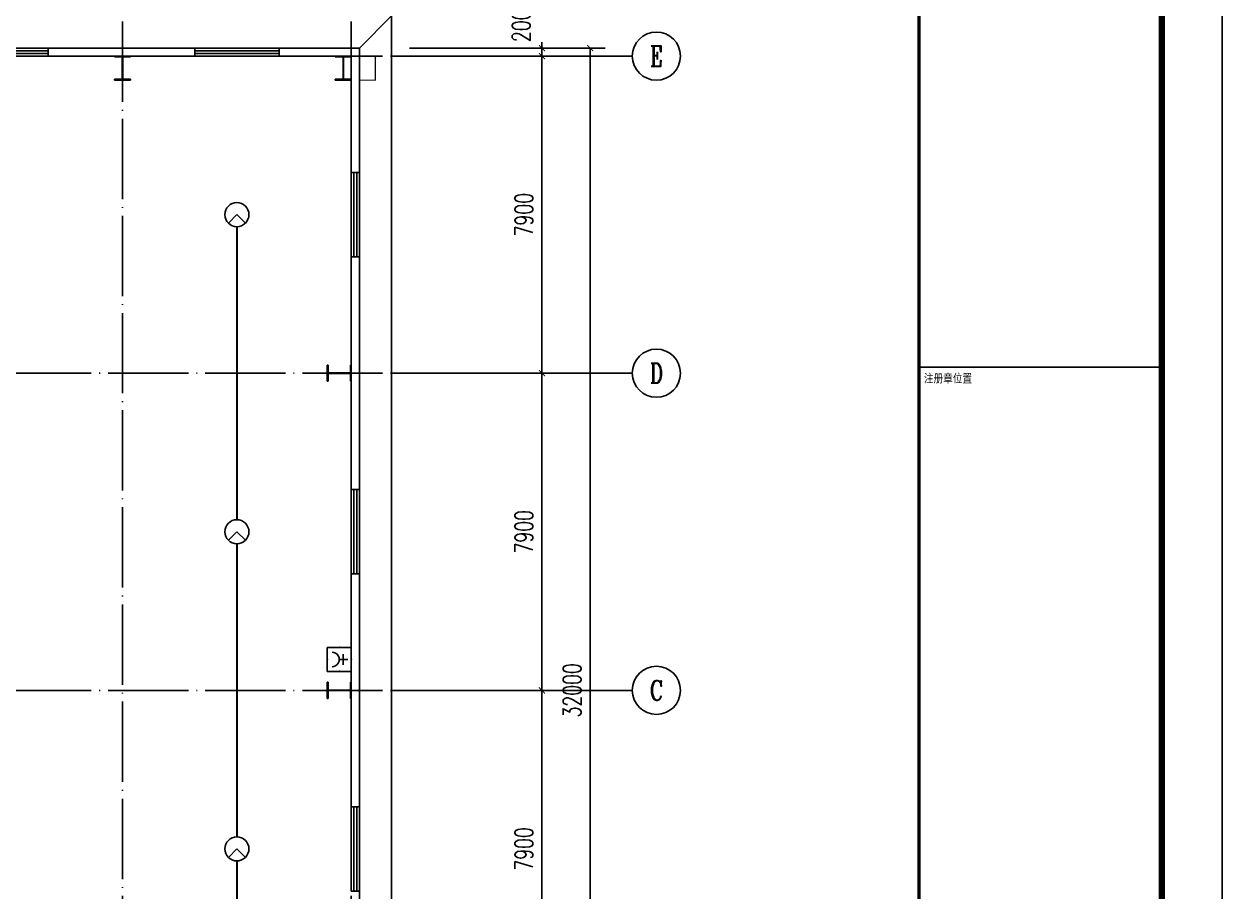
# Model space of a CAD drawing. Extents: x 1728470 to 1835391, y -157368 to 197905.
# Drawn here: x 1787930 to 1817775, y 69498 to 91098 of the extents above; entities that cross this region are included whole.
import ezdxf
from ezdxf.enums import TextEntityAlignment as Align

# ---------------------------------------------------------------- set-up
doc = ezdxf.new("R2010")
doc.units = 0
doc.header["$LTSCALE"] = 1000
doc.header["$MEASUREMENT"] = 0
doc.linetypes.add('DOTE', pattern=[2.42, 2, -0.2, 0.02, -0.2])
doc.layers.get('0').update_dxf_attribs({"linetype": 'CONTINUOUS'})
doc.layers.get('DEFPOINTS').update_dxf_attribs({"linetype": 'CONTINUOUS'})
for name, color, linetype in [('AXIS', 3, 'CONTINUOUS'), ('AXIS_TEXT', 7, 'CONTINUOUS'), ('COLUMN', 99, 'CONTINUOUS'), ('DOTE', 1, 'DOTE'), ('EQUIP-消防', 3, 'CONTINUOUS'), ('EQUIP-照明', 3, 'CONTINUOUS'), ('GROUND', 2, 'CONTINUOUS'), ('PP-PM-TK', 7, 'CONTINUOUS'), ('PUB_TEXT', 7, 'CONTINUOUS'), ('PUB_TITLE', 4, 'CONTINUOUS'), ('WALL', 9, 'CONTINUOUS'), ('WINDOW', 99, 'CONTINUOUS'), ('WIRE-照明', 1, 'CONTINUOUS')]:
    doc.layers.add(name, color=color, linetype=linetype)
doc.styles.add('_TCH_AXIS', font='COMPLEX', dxfattribs={"bigfont": 'GBCBIG'})
doc.styles.add('_TCH_LABEL', font='COMPLEX', dxfattribs={"bigfont": 'GBCBIG'})
doc.styles.add('COMPLEX', font='COMPLEX')
doc.styles.add('DIM_FONT', font='SIMPLEX', dxfattribs={"width": 0.7, "bigfont": 'GBCBIG'})
doc.styles.get("Standard").update_dxf_attribs({"font": 'gbenor.shx', "bigfont": 'gbcbig.shx'})
doc.styles.add('TQ', font='txt.shx', dxfattribs={"width": 0.8, "bigfont": 'hztxt.shx'})
doc.dimstyles.new('DIMN150', dxfattribs={"dimscale": 1.5, "dimtxt": 300, "dimasz": 100, "dimexe": 250, "dimexo": 300, "dimgap": 150, "dimtad": 1, "dimdec": 0, "dimzin": 0, "dimtxsty": 'DIM_FONT', "dimblk": 'ARCHTICK', "dimcen": 0.09, "dimclrt": 7, "dimazin": 3, "dimtfac": 1, "dimtdec": 0, "dimtix": 1, "dimtmove": 0, "dimatfit": 3, "dimtolj": 1, "dimtzin": 0})

# ---------------------------------------------------------------- blocks, each defined once
blk = doc.blocks.new('$TCHSYS$WIN2D')
for p, q in [((-0.5, 0.5), (0.5, 0.5)), ((-0.5, 0.5), (-0.5, -0.5)), ((0.5, 0.5), (0.5, -0.5)), ((0.5, 0.167), (-0.5, 0.167)), ((0.5, -0.167), (-0.5, -0.167)), ((-0.5, -0.5), (0.5, -0.5))]:
    blk.add_line(p, q)
blk = doc.blocks.new('_AXISO')
blk.add_circle((0, 0), 0.5)
at = {"layer": 'AXIS_TEXT', "style": 'COMPLEX', "width": 1.041667}
blk.add_attdef('A', text='', height=0.56, dxfattribs=at).set_placement((-0.25, -0.28), (0.25, -0.28), align=Align.FIT)
blk = doc.blocks.new('_ARCHTICK')
at = {"color": 0, "linetype": 'BYBLOCK', "const_width": 0.15}
blk.add_lwpolyline([(-0.5, -0.5), (0.5, 0.5)], dxfattribs=at)
blk = doc.blocks.new('*D60')
at = {"layer": 'AXIS', "color": 0}
for p, q in [((1798036, 88951), (1802911, 88951)), ((1802536, 56951), (1802536, 88951)), ((1798036, 56951), (1802911, 56951))]:
    blk.add_line(p, q, dxfattribs=at)
at = {"layer": 'DEFPOINTS', "color": 0}
for p in [(1797586, 88951), (1802536, 88951), (1797586, 56951)]:
    blk.add_point(p, dxfattribs=at)
at = {"layer": 'AXIS', "color": 0, "xscale": 150, "yscale": 150, "zscale": 150}
for p, rotation in [((1802536, 88951), 90), ((1802536, 56951), 270)]:
    blk.add_blockref('_ARCHTICK', p, dxfattribs=dict(at, rotation=rotation))
at = {"layer": 'AXIS', "color": 7, "insert": (1802086, 72951), "char_height": 450, "attachment_point": 5, "rotation": 90, "style": 'DIM_FONT'}
blk.add_mtext('\\A1;32000', dxfattribs=at)
blk = doc.blocks.new('*D63')
at = {"layer": 'AXIS', "color": 0}
for p, q in [((1798036, 72951), (1801711, 72951)), ((1801336, 65051), (1801336, 72951)), ((1798036, 65051), (1801711, 65051))]:
    blk.add_line(p, q, dxfattribs=at)
at = {"layer": 'DEFPOINTS', "color": 0}
for p in [(1797586, 72951), (1801336, 72951), (1797586, 65051)]:
    blk.add_point(p, dxfattribs=at)
at = {"layer": 'AXIS', "color": 0, "xscale": 150, "yscale": 150, "zscale": 150}
for p, rotation in [((1801336, 72951), 90), ((1801336, 65051), 270)]:
    blk.add_blockref('_ARCHTICK', p, dxfattribs=dict(at, rotation=rotation))
at = {"layer": 'AXIS', "color": 7, "insert": (1800886, 69001), "char_height": 450, "attachment_point": 5, "rotation": 90, "style": 'DIM_FONT'}
blk.add_mtext('\\A1;7900', dxfattribs=at)
blk = doc.blocks.new('*D64')
at = {"layer": 'AXIS', "color": 0}
for p, q in [((1798036, 80851), (1801711, 80851)), ((1801336, 72951), (1801336, 80851)), ((1798036, 72951), (1801711, 72951))]:
    blk.add_line(p, q, dxfattribs=at)
at = {"layer": 'DEFPOINTS', "color": 0}
for p in [(1797586, 80851), (1801336, 80851), (1797586, 72951)]:
    blk.add_point(p, dxfattribs=at)
at = {"layer": 'AXIS', "color": 0, "xscale": 150, "yscale": 150, "zscale": 150}
for p, rotation in [((1801336, 80851), 90), ((1801336, 72951), 270)]:
    blk.add_blockref('_ARCHTICK', p, dxfattribs=dict(at, rotation=rotation))
at = {"layer": 'AXIS', "color": 7, "insert": (1800886, 76901), "char_height": 450, "attachment_point": 5, "rotation": 90, "style": 'DIM_FONT'}
blk.add_mtext('\\A1;7900', dxfattribs=at)
blk = doc.blocks.new('*D65')
at = {"layer": 'AXIS', "color": 0}
for p, q in [((1798036, 88751), (1801711, 88751)), ((1801336, 80851), (1801336, 88751)), ((1798036, 80851), (1801711, 80851))]:
    blk.add_line(p, q, dxfattribs=at)
at = {"layer": 'DEFPOINTS', "color": 0}
for p in [(1797586, 88751), (1801336, 88751), (1797586, 80851)]:
    blk.add_point(p, dxfattribs=at)
at = {"layer": 'AXIS', "color": 0, "xscale": 150, "yscale": 150, "zscale": 150}
for p, rotation in [((1801336, 88751), 90), ((1801336, 80851), 270)]:
    blk.add_blockref('_ARCHTICK', p, dxfattribs=dict(at, rotation=rotation))
at = {"layer": 'AXIS', "color": 7, "insert": (1800886, 84801), "char_height": 450, "attachment_point": 5, "rotation": 90, "style": 'DIM_FONT'}
blk.add_mtext('\\A1;7900', dxfattribs=at)
blk = doc.blocks.new('*D66')
at = {"layer": 'AXIS', "color": 0}
for p, q in [((1798036, 88951), (1801711, 88951)), ((1801336, 88951), (1801336, 89101)), ((1801336, 88751), (1801336, 88951)), ((1798036, 88751), (1801711, 88751)), ((1801336, 88751), (1801336, 88601))]:
    blk.add_line(p, q, dxfattribs=at)
at = {"layer": 'DEFPOINTS', "color": 0}
for p in [(1797586, 88951), (1801336, 88951), (1797586, 88751)]:
    blk.add_point(p, dxfattribs=at)
at = {"layer": 'AXIS', "color": 0, "xscale": 150, "yscale": 150, "zscale": 150}
for p, rotation in [((1801336, 88951), 270), ((1801336, 88751), 90)]:
    blk.add_blockref('_ARCHTICK', p, dxfattribs=dict(at, rotation=rotation))
at = {"layer": 'AXIS', "color": 7, "insert": (1800819, 89506), "char_height": 450, "attachment_point": 5, "rotation": 90, "style": 'DIM_FONT'}
blk.add_mtext('\\A1;200', dxfattribs=at)
blk = doc.blocks.new('$EQUIP$00001176')
for q in [(-0.354, -0.354), (0.354, -0.354)]:
    blk.add_line((0, 0), q)
blk.add_circle((0, 0), 0.5)
at = {"style": '_TCH_LABEL', "flags": 9}
blk.add_attdef('A', (0, 0), '', height=0.00002, dxfattribs=at)
blk = doc.blocks.new('$EQUIP$00001712')
for p, q in [((-0.5, 1), (-0.5, 0)), ((0.5, 1), (-0.5, 1)), ((0.5, 0), (0.5, 1)), ((0, 0.5), (0, 0.15)), ((-0.5, 0), (0.5, 0)), ((-0.219, 0.331), (0.222, 0.331))]:
    blk.add_line(p, q)
blk.add_arc((0, 0.8), 0.3, 180, 0)
for p in [(0, 1), (-0.5, 0.5), (0.5, 0.5), (0, 0)]:
    blk.add_point(p)
at = {"flags": 1}
blk.add_attdef('B', text='', height=0.4, dxfattribs=at).set_placement((0.726, 0.302), align=Align.MIDDLE_CENTER)
blk = doc.blocks.new('D3323')
at = {"color": 8, "const_width": 30}
blk.add_lwpolyline([(1796786.3, 88151.1), (1797186.3, 88151.1), (1797186.3, 88751.1), (1796786.3, 88751.1)], dxfattribs=at)
at = {"layer": 'AXIS', "color": 8}
for p, q in [((1797586.3, 88751.1), (1803586.3, 88751.1)), ((1797586.3, 80851.1), (1803586.3, 80851.1)), ((1797586.3, 72951.1), (1803586.3, 72951.1))]:
    blk.add_line(p, q, dxfattribs=at)
at = {"layer": 'COLUMN', "color": 8}
for p, q in [((1791086.3, 88751.1), (1790686.3, 88751.1)), ((1790686.3, 88751.1), (1790686.3, 88729.1)), ((1790686.3, 88729.1), (1790875.3, 88729.1)), ((1790875.3, 88729.1), (1790880.3, 88724.1)), ((1790880.3, 88724.1), (1790880.3, 88178.1)), ((1790892.3, 88724.1), (1790897.3, 88729.1)), ((1790892.3, 88178.1), (1790892.3, 88724.1)), ((1790897.3, 88729.1), (1791086.3, 88729.1)), ((1791086.3, 88729.1), (1791086.3, 88751.1)), ((1796586.3, 88751.1), (1796186.3, 88751.1)), ((1796186.3, 88751.1), (1796186.3, 88729.1)), ((1796186.3, 88729.1), (1796375.3, 88729.1)), ((1796375.3, 88729.1), (1796380.3, 88724.1)), ((1796380.3, 88724.1), (1796380.3, 88178.1)), ((1796392.3, 88724.1), (1796397.3, 88729.1)), ((1796392.3, 88178.1), (1796392.3, 88724.1)), ((1796397.3, 88729.1), (1796586.3, 88729.1)), ((1796586.3, 88729.1), (1796586.3, 88751.1)), ((1790875.3, 88173.1), (1790686.3, 88173.1)), ((1790686.3, 88173.1), (1790686.3, 88151.1)), ((1790686.3, 88151.1), (1791086.3, 88151.1)), ((1790880.3, 88178.1), (1790875.3, 88173.1)), ((1790897.3, 88173.1), (1790892.3, 88178.1)), ((1791086.3, 88173.1), (1790897.3, 88173.1)), ((1791086.3, 88151.1), (1791086.3, 88173.1)), ((1796375.3, 88173.1), (1796186.3, 88173.1)), ((1796186.3, 88173.1), (1796186.3, 88151.1)), ((1796186.3, 88151.1), (1796586.3, 88151.1)), ((1796380.3, 88178.1), (1796375.3, 88173.1)), ((1796397.3, 88173.1), (1796392.3, 88178.1)), ((1796586.3, 88173.1), (1796397.3, 88173.1)), ((1796586.3, 88151.1), (1796586.3, 88173.1)), ((1796008.3, 81051.1), (1795986.3, 81051.1)), ((1795986.3, 81051.1), (1795986.3, 80651.1)), ((1796008.3, 80862.1), (1796008.3, 81051.1)), ((1796586.3, 81051.1), (1796564.3, 81051.1)), ((1796564.3, 81051.1), (1796564.3, 80862.1)), ((1796586.3, 80651.1), (1796586.3, 81051.1)), ((1795986.3, 80651.1), (1796008.3, 80651.1)), ((1796013.3, 80857.1), (1796008.3, 80862.1)), ((1796008.3, 80840.1), (1796013.3, 80845.1)), ((1796008.3, 80651.1), (1796008.3, 80840.1)), ((1796559.3, 80857.1), (1796013.3, 80857.1)), ((1796013.3, 80845.1), (1796559.3, 80845.1)), ((1796564.3, 80862.1), (1796559.3, 80857.1)), ((1796559.3, 80845.1), (1796564.3, 80840.1)), ((1796564.3, 80840.1), (1796564.3, 80651.1)), ((1796564.3, 80651.1), (1796586.3, 80651.1)), ((1796008.3, 73151.1), (1795986.3, 73151.1)), ((1795986.3, 73151.1), (1795986.3, 72751.1)), ((1796008.3, 72962.1), (1796008.3, 73151.1)), ((1796586.3, 73151.1), (1796564.3, 73151.1)), ((1796564.3, 73151.1), (1796564.3, 72962.1)), ((1796586.3, 72751.1), (1796586.3, 73151.1)), ((1796013.3, 72957.1), (1796008.3, 72962.1)), ((1796008.3, 72940.1), (1796013.3, 72945.1)), ((1796008.3, 72751.1), (1796008.3, 72940.1)), ((1796559.3, 72957.1), (1796013.3, 72957.1)), ((1796013.3, 72945.1), (1796559.3, 72945.1)), ((1796564.3, 72962.1), (1796559.3, 72957.1)), ((1796559.3, 72945.1), (1796564.3, 72940.1)), ((1796564.3, 72940.1), (1796564.3, 72751.1)), ((1795986.3, 72751.1), (1796008.3, 72751.1)), ((1796564.3, 72751.1), (1796586.3, 72751.1))]:
    blk.add_line(p, q, dxfattribs=at)
at = {"layer": 'DOTE', "color": 8}
for p, q in [((1790886.3, 56151.1), (1790886.3, 89751.1)), ((1796586.3, 56151.1), (1796586.3, 89751.1)), ((1749386.3, 88751.1), (1797586.3, 88751.1)), ((1749386.3, 80851.1), (1797586.3, 80851.1)), ((1749386.3, 72951.1), (1797586.3, 72951.1))]:
    blk.add_line(p, q, dxfattribs=at)
at = {"layer": 'GROUND', "color": 8}
for p, q in [((1796786.3, 88951.1), (1797586.3, 89751.1)), ((1797586.3, 56151.1), (1797586.3, 89751.1)), ((1796786.3, 88951.1), (1750186.3, 88951.1)), ((1796786.3, 56951.1), (1796786.3, 88951.1))]:
    blk.add_line(p, q, dxfattribs=at)
at = {"layer": 'WALL', "color": 8}
for p, q in [((1790886.3, 88951.1), (1789036.3, 88951.1)), ((1789036.3, 88951.1), (1789036.3, 88751.1)), ((1792686.3, 88951.1), (1790886.3, 88951.1)), ((1792686.3, 88751.1), (1792686.3, 88951.1)), ((1796786.3, 88951.1), (1794786.3, 88951.1)), ((1794786.3, 88951.1), (1794786.3, 88751.1)), ((1796786.3, 85851.6), (1796786.3, 88951.1)), ((1789036.3, 88751.1), (1790686.3, 88751.1)), ((1791086.3, 88751.1), (1792686.3, 88751.1)), ((1794786.3, 88751.1), (1796186.3, 88751.1)), ((1796586.3, 88729.1), (1796586.3, 88173.1)), ((1796586.3, 88151.1), (1796586.3, 85851.6)), ((1796586.3, 85851.6), (1796786.3, 85851.6)), ((1796786.3, 83751.6), (1796586.3, 83751.6)), ((1796586.3, 83751.6), (1796586.3, 81051.1)), ((1796786.3, 80862.1), (1796786.3, 83751.6)), ((1796586.3, 80651.1), (1796586.3, 77951.6)), ((1796786.3, 77951.6), (1796786.3, 80862.1)), ((1796586.3, 77951.6), (1796786.3, 77951.6)), ((1796786.3, 75851.6), (1796586.3, 75851.6)), ((1796586.3, 75851.6), (1796586.3, 73151.1)), ((1796786.3, 72962.1), (1796786.3, 75851.6)), ((1796786.3, 70051.6), (1796786.3, 72962.1)), ((1796586.3, 72751.1), (1796586.3, 70051.6)), ((1796586.3, 70051.6), (1796786.3, 70051.6))]:
    blk.add_line(p, q, dxfattribs=at)
at = {"layer": 'AXIS', "color": 8}
ref = blk.add_blockref('_AXISO', (1804186.3, 88751.1), dxfattribs=dict(at, xscale=1200, yscale=1200, zscale=1200))
ref.add_attrib('A', 'E', dxfattribs={"layer": 'AXIS_TEXT', "color": 8, "height": 506.1, "style": '_TCH_AXIS', "width": 0.8125}).set_placement((1804029.6, 88498), (1804342.9, 88498), align=Align.FIT)
ref = blk.add_blockref('_AXISO', (1804186.3, 80851.1), dxfattribs=dict(at, xscale=1200, yscale=1200, zscale=1200))
ref.add_attrib('A', 'D', dxfattribs={"layer": 'AXIS_TEXT', "color": 8, "height": 493.2, "style": '_TCH_AXIS', "width": 0.823529}).set_placement((1804021.9, 80604.5), (1804350.7, 80604.5), align=Align.FIT)
ref = blk.add_blockref('_AXISO', (1804186.3, 72951.1), dxfattribs=dict(at, xscale=1200, yscale=1200, zscale=1200))
ref.add_attrib('A', 'C', dxfattribs={"layer": 'AXIS_TEXT', "color": 8, "height": 480.7, "style": '_TCH_AXIS'}).set_placement((1804014.6, 72710.7), (1804358, 72710.7), align=Align.FIT)
at = {"layer": 'WINDOW', "color": 8, "xscale": 2100, "yscale": 200, "zscale": 2100}
for p, rotation in [((1787986.3, 88851.1), 180), ((1793736.3, 88851.1), 180), ((1796686.3, 84801.6), 90), ((1796686.3, 76901.6), 90), ((1796686.3, 69001.6), 90)]:
    blk.add_blockref('$TCHSYS$WIN2D', p, dxfattribs=dict(at, rotation=rotation))
at = {"layer": 'AXIS', "color": 8}
dim = blk.add_linear_dim(base=(1801336.3, 88951.1), p1=(1797586.3, 88751.1), p2=(1797586.3, 88951.1), angle=90, dimstyle='DIMN150', dxfattribs=at)
dim.commit()
dim.dimension.update_dxf_attribs({"geometry": '*D66', "text_midpoint": (1800818.8, 89506.1), "dimtype": 161})
for p1, p2, distance, picture, middle in [((1797586.3, 56951.1), (1797586.3, 88951.1), -4950, '*D60', (1802086.3, 72951.1)), ((1797586.3, 80851.1), (1797586.3, 88751.1), -3750, '*D65', (1800886.3, 84801.1)), ((1797586.3, 72951.1), (1797586.3, 80851.1), -3750, '*D64', (1800886.3, 76901.1)), ((1797586.3, 65051.1), (1797586.3, 72951.1), -3750, '*D63', (1800886.3, 69001.1))]:
    dim = blk.add_aligned_dim(p1=p1, p2=p2, distance=distance, dimstyle='DIMN150', dxfattribs=at)
    dim.commit()
    dim.dimension.update_dxf_attribs({"geometry": picture, "text_midpoint": middle})

msp = doc.modelspace()

# ---------------------------------------------------------------- linework, layer by layer
at = {"layer": 'PP-PM-TK', "color": 4}
msp.add_line((1810225, 82544), (1816275, 82544), dxfattribs=at)
at = {"layer": 'PP-PM-TK', "color": 4, "const_width": 77}
msp.add_lwpolyline([(1810225, 102951), (1810225, 42951)], dxfattribs=at)
at = {"layer": 'PUB_TITLE'}
msp.add_lwpolyline([(1728675, 41451), (1817775, 41451), (1817775, 104451), (1728675, 104451)], close=True, dxfattribs=at)
at = {"layer": 'PUB_TITLE', "const_width": 150}
msp.add_lwpolyline([(1732425, 42951), (1816275, 42951), (1816275, 102951), (1732425, 102951)], close=True, dxfattribs=at)
at = {"layer": 'WIRE-照明', "linetype": 'CONTINUOUS', "const_width": 52.5}
for points in [[(1793234, 86048), (1793234, 78748)], [(1793234, 78148), (1793234, 70848)], [(1793234, 70248), (1793234, 62948)]]:
    msp.add_lwpolyline(points, dxfattribs=at)

# ---------------------------------------------------------------- block references
msp.add_blockref('D3323', (-502, 1546))
at = {"layer": 'EQUIP-消防', "xscale": 600, "yscale": 600, "zscale": 600, "rotation": 89.99999999999984}
msp.add_blockref('$EQUIP$00001712', (1796084, 75267), dxfattribs=at)
at = {"layer": 'EQUIP-照明', "xscale": 600, "yscale": 600, "zscale": 600}
for p in [(1793234, 86348), (1793234, 78448), (1793234, 70548)]:
    msp.add_blockref('$EQUIP$00001176', p, dxfattribs=at)

# ---------------------------------------------------------------- texts
at = {"layer": 'PUB_TEXT', "color": 2, "style": 'TQ'}
msp.add_text('注册章位置', height=209, dxfattribs=at).set_placement((1810347, 82144))

doc.saveas('drawing.dxf')
